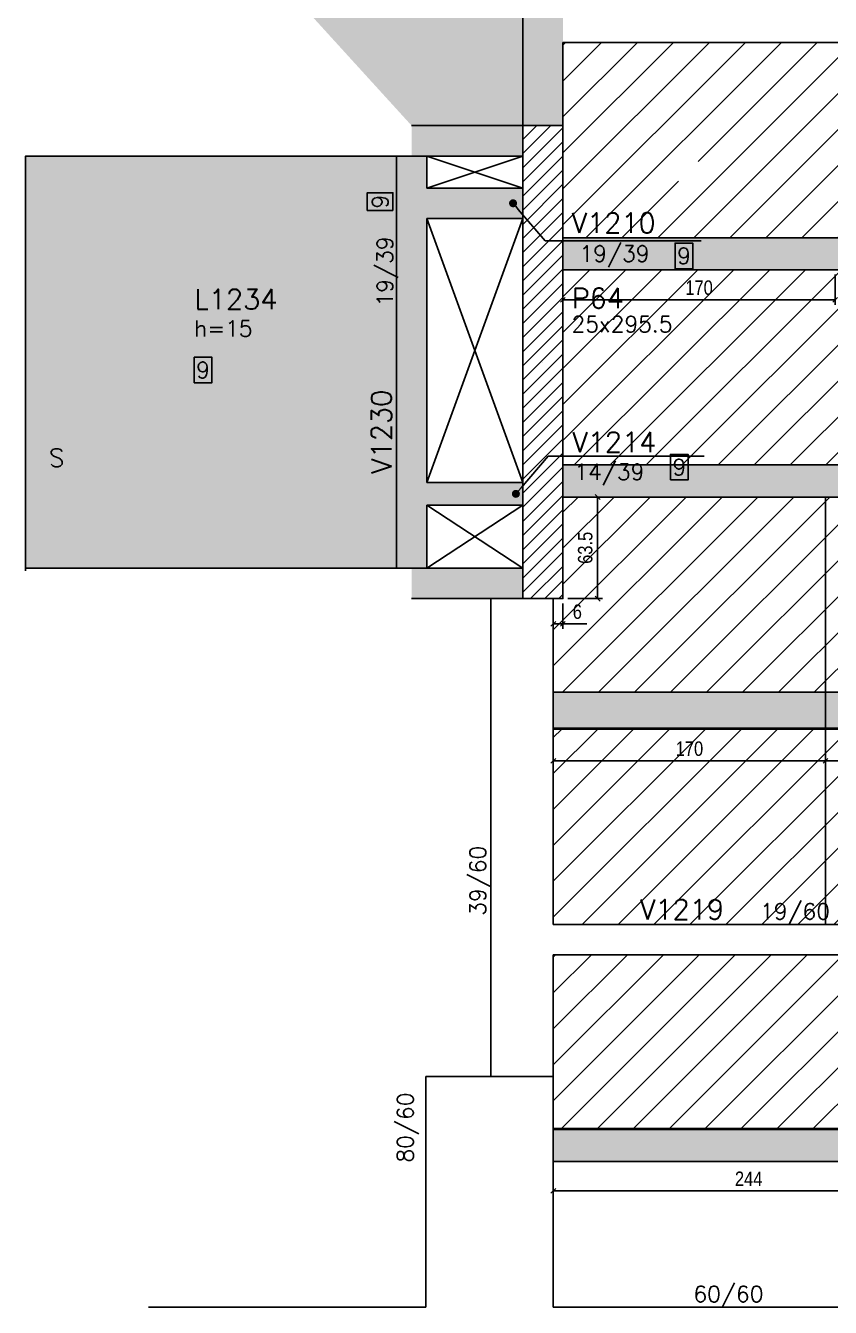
# Model space of a CAD drawing. Extents: x 1860 to 8661, y -614 to 3008.
# Drawn here: x 2424 to 2926, y 200 to 1001 of the extents above; entities that cross this region are included whole.
import ezdxf
from ezdxf import colors
from ezdxf.entities.mleader import LeaderData, LeaderLine
from ezdxf.enums import TextEntityAlignment as Align
from ezdxf.math import Vec2, Vec3

# ---------------------------------------------------------------- set-up
doc = ezdxf.new("R2010")
doc.units = 0
for name, color, linetype in [('242', 12, 'Continuous'), ('COTA', 241, 'Continuous'), ('F-AUX', 2, 'Continuous'), ('F-AUX-RED', 1, 'Continuous'), ('F-DESNIVEL-1', 254, 'Continuous'), ('F-ESCADAS', 2, 'Continuous'), ('F-LAJES', 3, 'Continuous'), ('F-LAJES-DIM', 2, 'Continuous'), ('F-LAJES-NOME', 4, 'Continuous'), ('F-LAJES-R', 254, 'Continuous'), ('F-PILARES-DIM', 172, 'Continuous'), ('F-PILARES-HACH', 174, 'Continuous'), ('F-PILARES-NOME', 170, 'Continuous'), ('F-PILARES-S', 170, 'Continuous'), ('F-VIGAS', 3, 'Continuous'), ('F-VIGAS-DIM', 2, 'Continuous'), ('F-VIGAS-NOME', 4, 'Continuous'), ('F-VÃO', 1, 'Continuous'), ('Painéis', 200, 'Continuous')]:
    doc.layers.add(name, color=color, linetype=linetype)
doc.layers.add('F-DESNIVEL-2', color=7, linetype='Continuous', true_color=0xffd1e8)
doc.layers.add('Hachura', color=251, linetype='Continuous', lineweight=9)
doc.styles.add('5385-ARQ-PB-BAS-PLA-TER-TORRE-A-106-TXT$0$R60-75', font='romans.shx', dxfattribs={"height": 0.1125})
doc.styles.add('COTA TECNICA-50', font='techl___.ttf', dxfattribs={"height": 9})
doc.styles.add('MCP', font='romans.shx')
doc.styles.get("Standard").update_dxf_attribs({"font": 'arial.ttf'})
doc.dimstyles.new('COTA PAINEL-50', dxfattribs={"dimtxt": 9, "dimasz": 3, "dimexe": 3, "dimexo": 3, "dimgap": 3, "dimtad": 1, "dimdec": 1, "dimzin": 12, "dimdsep": 46, "dimtxsty": 'COTA TECNICA-50', "dimblk1": 'OBLIQUE', "dimblk2": 'OBLIQUE', "dimsah": 1, "dimcen": 0.9, "dimclrd": 4, "dimclre": 4, "dimclrt": 240, "dimadec": 1, "dimazin": 3, "dimtfac": 1, "dimtdec": 1, "dimtmove": 0, "dimatfit": 3, "dimfxl": 1, "dimtolj": 1, "dimtzin": 12, "dimarcsym": 0})

# ---------------------------------------------------------------- blocks, each defined once
blk = doc.blocks.new('*U10')
at = {"layer": 'F-LAJES-DIM', "color": 1}
blk.add_lwpolyline([(0, 0), (11, 0), (11, 16), (0, 16)], close=True, dxfattribs=at)
at = {"layer": 'F-LAJES-DIM', "style": 'MCP'}
blk.add_attdef('DIM', text='', height=10, dxfattribs=at).set_placement((5.5, 8), align=Align.MIDDLE_CENTER)
blk = doc.blocks.new('*U14')
at = {"layer": 'F-VIGAS-DIM', "color": 1}
blk.add_lwpolyline([(0, 0), (11, 0), (11, 16), (0, 16)], close=True, dxfattribs=at)
at = {"layer": 'F-VIGAS-DIM', "style": 'MCP'}
blk.add_attdef('DIM', text='', height=10, dxfattribs=at).set_placement((5.5, 8), align=Align.MIDDLE_CENTER)
blk = doc.blocks.new('_Dot')
at = {"color": 0, "linetype": 'ByBlock', "lineweight": -2}
blk.add_line((-0.5, 0), (-1, 0), dxfattribs=at)
at = {"color": 0, "linetype": 'ByBlock', "const_width": 0.5}
blk.add_lwpolyline([(-0.25, 0, 1), (0.25, 0, 1)], format="xyb", close=True, dxfattribs=at)
blk = doc.blocks.new('_Oblique')
at = {"color": 0, "linetype": 'ByBlock', "lineweight": -2}
blk.add_line((-0.5, -0.5), (0.5, 0.5), dxfattribs=at)
blk = doc.blocks.new('*D59')
at = {"layer": 'COTA', "color": 4, "lineweight": -2, "transparency": 16777216}
for p, q in [((2753.15, 558.44), (2753.15, 538.59)), ((2923.15, 558.44), (2923.15, 538.59)), ((2753.15, 541.59), (2923.15, 541.59))]:
    blk.add_line(p, q, dxfattribs=at)
at = {"layer": 'Defpoints', "color": 0, "transparency": 16777216}
for p in [(2753.15, 561.44), (2923.15, 561.44), (2923.15, 541.59)]:
    blk.add_point(p, dxfattribs=at)
at = {"layer": 'COTA', "color": 4, "lineweight": -2, "transparency": 16777216, "xscale": 3, "yscale": 3, "zscale": 3, "rotation": 180}
blk.add_blockref('_Oblique', (2753.15, 541.59), dxfattribs=at)
at = {"layer": 'COTA', "color": 4, "lineweight": -2, "transparency": 16777216, "xscale": 3, "yscale": 3, "zscale": 3}
blk.add_blockref('_Oblique', (2923.15, 541.59), dxfattribs=at)
at = {"layer": 'COTA', "color": 240, "transparency": 16777216, "insert": (2838.15, 549.18), "char_height": 9, "attachment_point": 5, "style": 'COTA TECNICA-50'}
blk.add_mtext('\\A1;170', dxfattribs=at)
blk = doc.blocks.new('*D60')
at = {"layer": 'COTA', "color": 4, "lineweight": -2, "transparency": 16777216}
for p, q in [((2923.15, 558.44), (2923.15, 538.59)), ((3167.15, 558.44), (3167.15, 538.59)), ((2923.15, 541.59), (3167.15, 541.59))]:
    blk.add_line(p, q, dxfattribs=at)
at = {"layer": 'Defpoints', "color": 0, "transparency": 16777216}
for p in [(2923.15, 561.44), (3167.15, 561.44), (3167.15, 541.59)]:
    blk.add_point(p, dxfattribs=at)
at = {"layer": 'COTA', "color": 4, "lineweight": -2, "transparency": 16777216, "xscale": 3, "yscale": 3, "zscale": 3, "rotation": 180}
blk.add_blockref('_Oblique', (2923.15, 541.59), dxfattribs=at)
at = {"layer": 'COTA', "color": 4, "lineweight": -2, "transparency": 16777216, "xscale": 3, "yscale": 3, "zscale": 3}
blk.add_blockref('_Oblique', (3167.15, 541.59), dxfattribs=at)
at = {"layer": 'COTA', "color": 240, "transparency": 16777216, "insert": (3045.15, 549.16), "char_height": 9, "attachment_point": 5, "style": 'COTA TECNICA-50'}
blk.add_mtext('\\A1;244', dxfattribs=at)
blk = doc.blocks.new('*D62')
at = {"layer": 'COTA', "color": 4, "lineweight": -2, "transparency": 16777216}
for p, q in [((2759.15, 845.44), (2759.15, 826.58)), ((2929.15, 845.44), (2929.15, 826.58)), ((2759.15, 829.58), (2929.15, 829.58))]:
    blk.add_line(p, q, dxfattribs=at)
at = {"layer": 'Defpoints', "color": 0, "transparency": 16777216}
for p in [(2759.15, 848.44), (2929.15, 848.44), (2929.15, 829.58)]:
    blk.add_point(p, dxfattribs=at)
at = {"layer": 'COTA', "color": 4, "lineweight": -2, "transparency": 16777216, "xscale": 3, "yscale": 3, "zscale": 3, "rotation": 180}
blk.add_blockref('_Oblique', (2759.15, 829.58), dxfattribs=at)
at = {"layer": 'COTA', "color": 4, "lineweight": -2, "transparency": 16777216, "xscale": 3, "yscale": 3, "zscale": 3}
blk.add_blockref('_Oblique', (2929.15, 829.58), dxfattribs=at)
at = {"layer": 'COTA', "color": 240, "transparency": 16777216, "insert": (2844.15, 837.17), "char_height": 9, "attachment_point": 5, "style": 'COTA TECNICA-50'}
blk.add_mtext('\\A1;170', dxfattribs=at)
blk = doc.blocks.new('*D77')
at = {"layer": 'COTA', "color": 4, "lineweight": -2, "transparency": 16777216}
for p, q in [((2762.15, 706.44), (2783.81, 706.44)), ((2780.81, 706.44), (2780.81, 642.94)), ((2762.15, 642.94), (2783.81, 642.94))]:
    blk.add_line(p, q, dxfattribs=at)
at = {"layer": 'Defpoints', "color": 0, "transparency": 16777216}
for p in [(2759.15, 706.44), (2759.15, 642.94), (2780.81, 642.94)]:
    blk.add_point(p, dxfattribs=at)
at = {"layer": 'COTA', "color": 4, "lineweight": -2, "transparency": 16777216, "xscale": 3, "yscale": 3, "zscale": 3}
for p, rotation in [((2780.81, 706.44), 90), ((2780.81, 642.94), 270)]:
    blk.add_blockref('_Oblique', p, dxfattribs=dict(at, rotation=rotation))
at = {"layer": 'COTA', "color": 240, "transparency": 16777216, "insert": (2773.11, 674.69), "char_height": 9, "attachment_point": 5, "rotation": 90, "style": 'COTA TECNICA-50'}
blk.add_mtext('\\A1;63.5', dxfattribs=at)
blk = doc.blocks.new('*D78')
at = {"layer": 'COTA', "color": 4, "lineweight": -2, "transparency": 16777216}
for p, q in [((2753.15, 639.94), (2753.15, 624.18)), ((2759.15, 639.94), (2759.15, 624.18)), ((2753.15, 627.18), (2759.15, 627.18)), ((2759.15, 627.18), (2774.15, 627.18))]:
    blk.add_line(p, q, dxfattribs=at)
at = {"layer": 'Defpoints', "color": 0, "transparency": 16777216}
for p in [(2753.15, 642.94), (2759.15, 642.94), (2759.15, 627.18)]:
    blk.add_point(p, dxfattribs=at)
at = {"layer": 'COTA', "color": 4, "lineweight": -2, "transparency": 16777216, "xscale": 3, "yscale": 3, "zscale": 3, "rotation": 180}
blk.add_blockref('_Oblique', (2753.15, 627.18), dxfattribs=at)
at = {"layer": 'COTA', "color": 4, "lineweight": -2, "transparency": 16777216, "xscale": 3, "yscale": 3, "zscale": 3}
blk.add_blockref('_Oblique', (2759.15, 627.18), dxfattribs=at)
at = {"layer": 'COTA', "color": 240, "transparency": 16777216, "insert": (2768.15, 634.77), "char_height": 9, "attachment_point": 5, "style": 'COTA TECNICA-50'}
blk.add_mtext('\\A1;6', dxfattribs=at)
blk = doc.blocks.new('*D94')
at = {"layer": 'COTA', "color": 4, "lineweight": -2, "transparency": 16777216}
for p, q in [((2753.15, 288.44), (2753.15, 270.02)), ((2997.15, 288.44), (2997.15, 270.02)), ((2753.15, 273.02), (2997.15, 273.02))]:
    blk.add_line(p, q, dxfattribs=at)
at = {"layer": 'Defpoints', "color": 0, "transparency": 16777216}
for p in [(2753.15, 291.44), (2997.15, 291.44), (2997.15, 273.02)]:
    blk.add_point(p, dxfattribs=at)
at = {"layer": 'COTA', "color": 4, "lineweight": -2, "transparency": 16777216, "xscale": 3, "yscale": 3, "zscale": 3, "rotation": 180}
blk.add_blockref('_Oblique', (2753.15, 273.02), dxfattribs=at)
at = {"layer": 'COTA', "color": 4, "lineweight": -2, "transparency": 16777216, "xscale": 3, "yscale": 3, "zscale": 3}
blk.add_blockref('_Oblique', (2997.15, 273.02), dxfattribs=at)
at = {"layer": 'COTA', "color": 240, "transparency": 16777216, "insert": (2875.15, 280.58), "char_height": 9, "attachment_point": 5, "style": 'COTA TECNICA-50'}
blk.add_mtext('\\A1;244', dxfattribs=at)

msp = doc.modelspace()

# ---------------------------------------------------------------- hatches: boundary and pattern name
at = {"layer": 'F-PILARES-HACH', "linetype": 'Continuous'}
h = msp.add_hatch(dxfattribs=at)
h.set_pattern_fill('ANSI31', color=256, scale=50, style=0)
h.set_pattern_definition([(45, (3973.15, 515.9404), (-4.419417, 4.419417), [])])
h.paths.add_polyline_path([(2734.15, 642.94), (2759.15, 642.94), (2759.15, 938.44), (2734.15, 938.44)], flags=16)
at = {"layer": 'Hachura', "linetype": 'ByBlock'}
h = msp.add_hatch(dxfattribs=at)
h.set_pattern_fill('ANSI31', color=256, scale=5)
h.set_pattern_definition([(45, (26.26, 6.996), (-11.22532, 11.22532), [])])
h.paths.add_polyline_path([(3411.15, 868.44), (3411.15, 939.44), (3414.15, 939.44), (3414.15, 990.44), (3173.15, 990.44), (3173.15, 868.44)])
h.paths.add_polyline_path([(3173.15, 990.44), (2929.15, 990.44), (2929.15, 868.44), (3173.15, 868.44)])
h.paths.add_polyline_path([(2929.15, 990.44), (2759.15, 990.44), (2759.15, 938.44), (2759.15, 913.68), (2831.27, 913.68), (2831.27, 916.76), (2842.27, 916.76), (2847.28, 913.68), (2842.27, 913.68), (2842.27, 900.76), (2831.27, 900.76), (2831.27, 913.68), (2759.15, 913.68), (2759.15, 868.44), (2929.15, 868.44)])
h.paths.add_polyline_path([(2759.15, 848.44), (2759.15, 726.44), (2929.15, 726.44), (2929.15, 848.44)])
h.paths.add_polyline_path([(2929.15, 848.44), (2929.15, 726.44), (3173.15, 726.44), (3173.15, 848.44)])
h.paths.add_polyline_path([(3173.15, 848.44), (3173.15, 726.44), (3411.15, 726.44), (3411.15, 848.44)])
h.paths.add_polyline_path([(2923.15, 706.44), (2923.15, 584.44), (3167.15, 584.44), (3167.15, 706.44)])
h.paths.add_polyline_path([(2923.15, 584.44), (2923.15, 706.44), (2759.15, 706.44), (2759.15, 642.94), (2753.15, 642.94), (2753.15, 584.44)])
h.paths.add_polyline_path([(2753.15, 561.44), (2753.15, 439.44), (2923.15, 439.44), (2923.15, 561.44)])
h.paths.add_polyline_path([(3167.15, 439.44), (3167.15, 561.44), (2923.15, 561.44), (2923.15, 439.44)])
h.paths.add_polyline_path([(3292.15, 561.44), (3167.15, 561.44), (3167.15, 439.44), (3292.15, 439.44)])
h.paths.add_polyline_path([(3292.15, 584.44), (3292.15, 706.44), (3167.15, 706.44), (3167.15, 584.44)])
h = msp.add_hatch(color=256, dxfattribs=at)
h.dxf.hatch_style = 1
h.paths.add_polyline_path([(3003.15, 868.44), (2759.15, 868.44), (2759.15, 848.44), (3003.15, 848.44)])
h.paths.add_polyline_path([(3247.15, 868.44), (3003.15, 868.44), (3003.15, 848.44), (3247.15, 848.44)])
h.paths.add_polyline_path([(3411.15, 868.44), (3247.15, 868.44), (3247.15, 848.44), (3411.15, 848.44)])
h = msp.add_hatch(color=256, dxfattribs=at)
h.dxf.hatch_style = 1
h.paths.add_polyline_path([(3003.15, 726.44), (2759.15, 726.44), (2759.15, 706.44), (3003.15, 706.44)])
h.paths.add_polyline_path([(3247.15, 726.44), (3003.15, 726.44), (3003.15, 706.44), (3247.15, 706.44)])
h.paths.add_polyline_path([(3411.15, 726.44), (3247.15, 726.44), (3247.15, 706.44), (3411.15, 706.44)])
h = msp.add_hatch(color=256, dxfattribs=at)
h.dxf.hatch_style = 1
h.paths.add_polyline_path([(2997.15, 584.44), (2753.15, 584.44), (2753.15, 561.44), (2997.15, 561.44)])
h.paths.add_polyline_path([(3241.15, 584.44), (2997.15, 584.44), (2997.15, 561.44), (3241.15, 561.44)])
h.paths.add_polyline_path([(3414.15, 584.44), (3241.15, 584.44), (3241.15, 561.44), (3414.15, 561.44)])
h = msp.add_hatch(dxfattribs=at)
h.set_pattern_fill('ANSI31', color=256, scale=5)
h.set_pattern_definition([(45, (0, -425.763), (-11.22532, 11.22532), [])])
h.paths.add_polyline_path([(2997.15, 311.94), (2997.15, 420.44), (2753.15, 420.44), (2753.15, 311.94)])
h.paths.add_polyline_path([(2997.15, 311.94), (3241.15, 311.94), (3241.15, 420.44), (2997.15, 420.44)])
h.paths.add_polyline_path([(3241.15, 420.44), (3241.15, 311.94), (3414.15, 311.94), (3414.15, 420.44)])
h = msp.add_hatch(color=256, dxfattribs=at)
h.dxf.hatch_style = 1
h.paths.add_polyline_path([(2997.15, 291.44), (2997.15, 311.44), (2753.15, 311.44), (2753.15, 291.44)])
h.paths.add_polyline_path([(3241.15, 291.44), (3241.15, 311.44), (2997.15, 311.44), (2997.15, 291.44)])
h.paths.add_polyline_path([(3241.15, 311.44), (3241.15, 291.44), (3414.15, 291.44), (3414.15, 311.44)])

# ---------------------------------------------------------------- linework, layer by layer
at = {"layer": '242', "linetype": 'Continuous'}
msp.add_line((2746.65, 790.69), (2746.65, 790.69), dxfattribs=at)
at = {"layer": 'F-DESNIVEL-1', "linetype": 'Continuous'}
for points in [[(2655.15, 919.44), (2423.65, 919.44), (2423.65, 661.94)], [(2655.15, 919.44), (2423.65, 661.94), (2655.15, 919.44)], [(2655.15, 919.44), (2423.65, 661.94), (2655.15, 661.94)], [(2674.15, 889.94), (2674.15, 919.44), (2655.15, 919.44)], [(2674.15, 889.94), (2655.15, 919.44), (2655.15, 889.94)], [(2655.15, 919.44), (2655.15, 661.94), (2655.15, 919.44)], [(2655.15, 919.44), (2655.15, 661.94), (2655.15, 708.44)], [(2655.15, 919.44), (2655.15, 708.44), (2655.15, 919.44)], [(2655.15, 919.44), (2655.15, 708.44), (2655.15, 889.94)], [(2655.15, 919.44), (2655.15, 889.94), (2655.15, 919.44)], [(2674.15, 880.44), (2734.05, 880.44), (2734.05, 899.44)], [(2674.15, 880.44), (2734.05, 899.44), (2674.15, 899.44)], [(2674.15, 880.44), (2674.15, 899.44), (2674.15, 880.44)], [(2674.15, 708.44), (2674.15, 889.94), (2655.15, 889.94)], [(2674.15, 708.44), (2655.15, 889.94), (2655.15, 708.44)], [(2674.15, 889.94), (2655.15, 889.94), (2674.15, 889.94)], [(2674.15, 701.44), (2734.05, 701.44), (2734.05, 715.44)], [(2674.15, 701.44), (2734.05, 715.44), (2674.15, 715.44)], [(2674.15, 701.44), (2674.15, 715.44), (2674.15, 701.44)], [(2674.15, 661.94), (2674.15, 708.44), (2655.15, 708.44)], [(2674.15, 661.94), (2655.15, 708.44), (2655.15, 661.94)], [(2674.15, 708.44), (2655.15, 708.44), (2674.15, 708.44)], [(2674.15, 661.94), (2655.15, 661.94), (2674.15, 661.94)], [(2664.65, 642.94), (2734.05, 642.94), (2734.05, 661.94)], [(2664.65, 642.94), (2734.05, 661.94), (2664.65, 661.94)], [(2664.65, 642.94), (2664.65, 661.94), (2664.65, 642.94)]]:
    msp.add_solid(points, dxfattribs=at)
at = {"layer": 'F-DESNIVEL-2', "linetype": 'Continuous'}
for points in [[(2664.65, 938.44), (2734.15, 1122.44), (2497.15, 1122.44)], [(2664.65, 938.44), (2497.15, 1122.44), (2664.65, 938.44)], [(2664.65, 938.44), (2734.15, 999.94), (2734.15, 1122.44)], [(2664.65, 938.44), (2734.15, 1122.44), (2664.65, 938.44)], [(2759.15, 999.94), (2759.15, 1122.34), (2734.15, 1122.34)], [(2759.15, 999.94), (2734.15, 1122.34), (2734.15, 999.94)], [(2664.65, 938.44), (2734.15, 938.44), (2734.15, 999.94)], [(2664.65, 938.44), (2734.15, 999.94), (2664.65, 938.44)], [(2759.15, 999.94), (2734.15, 999.94), (2734.15, 938.54)], [(2759.15, 999.94), (2734.15, 938.54), (2759.15, 938.54)], [(2759.15, 999.94), (2734.15, 999.94), (2759.15, 999.94)], [(2759.15, 999.94), (2759.15, 938.54), (2759.15, 999.94)], [(2664.65, 919.44), (2734.05, 919.44), (2734.05, 938.44)], [(2664.65, 919.44), (2734.05, 938.44), (2664.65, 938.44)], [(2664.65, 919.44), (2664.65, 938.44), (2664.65, 919.44)]]:
    msp.add_solid(points, dxfattribs=at)
at = {"layer": 'F-ESCADAS', "linetype": 'Continuous'}
for points in [[(2423.65, 919.44), (2423.65, 796.44)], [(2423.65, 661.94), (2423.65, 796.44)]]:
    msp.add_lwpolyline(points, dxfattribs=at)
at = {"layer": 'F-LAJES', "linetype": 'Continuous'}
msp.add_line((2423.65, 919.44), (2423.65, 660.41), dxfattribs=at)
at = {"layer": 'F-LAJES-R', "linetype": 'Continuous'}
msp.add_lwpolyline([(2655.15, 919.44), (2423.65, 919.44), (2423.65, 661.94), (2655.15, 661.94), (2655.15, 708.44), (2655.15, 889.94), (2655.15, 919.44)], dxfattribs=at)
at = {"layer": 'F-PILARES-S', "linetype": 'Continuous'}
msp.add_lwpolyline([(2734.15, 642.94), (2759.15, 642.94), (2759.15, 938.44), (2734.15, 938.44), (2734.15, 642.94)], dxfattribs=at)
at = {"layer": 'F-VIGAS'}
msp.add_line((2673.65, 200.44), (2500.41, 200.44), dxfattribs=at)
for points in [[(2734.15, 1122.44), (2734.15, 999.94)], [(2734.15, 999.94), (2734.15, 938.44)], [(2759.15, 990.44), (3414.15, 990.44)], [(2759.15, 938.44), (2759.15, 990.44)], [(2734.15, 938.44), (2664.65, 938.44)], [(2655.15, 919.44), (2655.15, 889.94)], [(2674.15, 919.44), (2655.15, 919.44)], [(2674.15, 919.44), (2734.15, 919.44)], [(2674.15, 899.44), (2674.15, 919.44)], [(2734.15, 899.44), (2674.15, 899.44)], [(2655.15, 889.94), (2655.15, 708.44)], [(2674.15, 715.44), (2674.15, 880.44)], [(2674.15, 880.44), (2734.15, 880.44)], [(2734.15, 715.44), (2674.15, 715.44)], [(2655.15, 708.44), (2655.15, 661.94)], [(2674.15, 661.94), (2674.15, 701.44)], [(2674.15, 701.44), (2734.15, 701.44)], [(2674.15, 661.94), (2655.15, 661.94)], [(2734.15, 661.94), (2674.15, 661.94)], [(2664.65, 642.94), (2734.15, 642.94)], [(2714.15, 642.94), (2714.15, 344.44)], [(2733.15, 642.94), (2714.15, 642.94)], [(2753.15, 439.44), (2753.15, 642.94)], [(3414.15, 439.44), (2753.15, 439.44)], [(2753.15, 420.44), (3414.15, 420.44)], [(2753.15, 200.44), (2753.15, 420.44)], [(2673.65, 344.44), (2673.65, 200.44)], [(2753.15, 344.44), (2673.65, 344.44)], [(3414.15, 200.44), (2753.15, 200.44)]]:
    msp.add_lwpolyline(points, dxfattribs=at)
at = {"layer": 'F-VÃO'}
for p, q in [((2674.15, 899.44), (2734.15, 919.44)), ((2674.15, 919.44), (2734.15, 899.44)), ((2674.15, 715.44), (2734.15, 880.44)), ((2674.15, 880.44), (2734.15, 715.44)), ((2674.15, 661.94), (2734.15, 701.44)), ((2674.15, 701.44), (2734.15, 661.94))]:
    msp.add_line(p, q, dxfattribs=at)
at = {"layer": 'Painéis'}
for points in [[(2759.15, 868.44), (3411.15, 868.44)], [(2759.15, 848.44), (3411.15, 848.44)], [(2759.15, 726.44), (3411.15, 726.44)], [(2759.15, 706.44), (3411.15, 706.44)], [(2923.15, 439.44), (2923.15, 706.44)], [(2753.15, 584.44), (3414.15, 584.44)], [(2753.15, 561.94), (3414.15, 561.94)], [(2753.15, 561.44), (3414.15, 561.44)], [(3414.15, 311.94), (2753.15, 311.94)], [(3414.15, 311.44), (2753.15, 311.44)], [(3414.15, 291.44), (2753.15, 291.44)]]:
    msp.add_lwpolyline(points, dxfattribs=at)

# ---------------------------------------------------------------- block references
at = {"layer": 'F-LAJES-DIM', "linetype": 'Continuous'}
msp.add_blockref('*U10', (2528.93, 777.78), dxfattribs=at).add_auto_attribs({'DIM': '9'})
at = {"layer": 'F-VIGAS-DIM', "linetype": 'Continuous', "rotation": 90}
msp.add_blockref('*U14', (2653.01, 885.47), dxfattribs=at).add_auto_attribs({'DIM': '9'})
at = {"layer": 'F-VIGAS-DIM', "linetype": 'Continuous'}
for p in [(2829.23, 849.07), (2826.31, 717.07)]:
    msp.add_blockref('*U14', p, dxfattribs=at).add_auto_attribs({'DIM': '9'})

# ---------------------------------------------------------------- texts
at = {"layer": 'F-AUX', "insert": (2438.22, 736.57), "char_height": 11.25, "width": 61.3796, "attachment_point": 1, "style": '5385-ARQ-PB-BAS-PLA-TER-TORRE-A-106-TXT$0$R60-75'}
msp.add_mtext('S', dxfattribs=at)
at = {"layer": 'F-LAJES-DIM', "linetype": 'Continuous', "style": 'MCP'}
msp.add_text('h=15', height=10, dxfattribs=at).set_placement((2528.93, 806.68))
at = {"layer": 'F-LAJES-NOME', "linetype": 'Continuous', "style": 'MCP'}
msp.add_text('L1234', height=12.5, dxfattribs=at).set_placement((2528.93, 823.68))
at = {"layer": 'F-PILARES-DIM', "linetype": 'Continuous', "style": 'MCP'}
msp.add_text('25x295.5', height=10, dxfattribs=at).set_placement((2764.56, 809.42))
at = {"layer": 'F-PILARES-NOME', "linetype": 'Continuous', "style": 'MCP'}
msp.add_text('P64', height=12.5, dxfattribs=at).set_placement((2764.56, 824.42))
at = {"layer": 'F-VIGAS-DIM', "linetype": 'Continuous', "style": 'MCP'}
for s, p in [('19/39', (2653.01, 825.47)), ('39/60', (2711.02, 444.87)), ('80/60', (2665.75, 290.7))]:
    msp.add_text(s, height=10, rotation=90, dxfattribs=at).set_placement(p)
for s, p in [('19/39', (2769.52, 853.45)), ('14/39', (2766.31, 717.07)), ('19/60', (2882.22, 442.57)), ('60/60', (2840.65, 203.57))]:
    msp.add_text(s, height=10, dxfattribs=at).set_placement(p)
at = {"layer": 'F-VIGAS-NOME', "linetype": 'Continuous', "style": 'MCP'}
for s, p in [('V1210', (2764.56, 871.44)), ('V1214', (2764.97, 734.55)), ('V1219', (2807.22, 442.57))]:
    msp.add_text(s, height=12.5, dxfattribs=at).set_placement(p)
msp.add_text('V1230', height=12.5, rotation=90, dxfattribs=at).set_placement((2652.02, 720.94))

# ---------------------------------------------------------------- dimensions: what is measured, and where the dimension line sits
at = {"layer": 'COTA'}
for base, p1, p2, picture, middle in [((2929.15, 829.58), (2759.15, 848.44), (2929.15, 848.44), '*D62', (2844.15, 837.17)), ((2759.15, 627.18), (2753.15, 642.94), (2759.15, 642.94), '*D78', (2768.15, 634.77)), ((2923.15, 541.59), (2753.15, 561.44), (2923.15, 561.44), '*D59', (2838.15, 549.18)), ((2997.15, 273.02), (2753.15, 291.44), (2997.15, 291.44), '*D94', (2875.15, 280.58))]:
    dim = msp.add_linear_dim(base=base, p1=p1, p2=p2, dimstyle='COTA PAINEL-50', dxfattribs=at)
    dim.commit()
    dim.dimension.update_dxf_attribs({"geometry": picture, "text_midpoint": middle})
dim = msp.add_linear_dim(base=(2780.81, 642.94), p1=(2759.15, 706.44), p2=(2759.15, 642.94), angle=90, dimstyle='COTA PAINEL-50', dxfattribs=at)
dim.commit()
dim.dimension.update_dxf_attribs({"geometry": '*D77', "text_midpoint": (2773.11, 674.69)})
dim = msp.add_linear_dim(base=(3167.15, 541.59), p1=(2923.15, 561.44), p2=(3167.15, 561.44), dimstyle='COTA PAINEL-50', override={"dimtmove": 1}, dxfattribs=at)
dim.commit()
dim.dimension.update_dxf_attribs({"geometry": '*D60', "text_midpoint": (3045.15, 549.16)})

# ---------------------------------------------------------------- leaders
at = {"layer": 'F-AUX-RED', "linetype": 'Continuous'}
ml = msp.add_multileader_mtext('Standard', dxfattribs=at)
ml.set_content('', color=256)
ml.set_leader_properties()
ml.set_arrow_properties(name='DOT')
ml.build(insert=Vec2(0, 0))
ml.multileader.update_dxf_attribs({"text_right_attachment_type": 6, "text_top_attachment_type": 0, "text_bottom_attachment_type": 0, "dogleg_length": 0.36, "arrow_head_size": 5})
ctx = ml.context
ctx.base_point, ctx.char_height, ctx.arrow_head_size, ctx.landing_gap_size, ctx.plane_origin = Vec3(2845.53, 866.38), 5, 5, 0.09, Vec3(2728.03, 889.93)
ctx.right_attachment = 6
notes = []
notes.append((ctx, [(0, (1, 1, 0), (2748.09, 866.38), (1, 0), 97.43, [(0, [(2728.03, 889.93)], 256, [])])]))
ctx.mtext.insert, ctx.mtext.flow_direction = Vec3(2845.62, 868.88), 5
ml = msp.add_multileader_mtext('Standard', dxfattribs=at)
ml.set_content('', color=256)
ml.set_leader_properties()
ml.set_arrow_properties(name='DOT')
ml.build(insert=Vec2(0, 0))
ml.multileader.update_dxf_attribs({"text_right_attachment_type": 6, "text_top_attachment_type": 0, "text_bottom_attachment_type": 0, "dogleg_length": 0.36, "arrow_head_size": 5})
ctx = ml.context
ctx.base_point, ctx.char_height, ctx.arrow_head_size, ctx.landing_gap_size, ctx.plane_origin = Vec3(2847.28, 731.98), 5, 5, 0.09, Vec3(2729.78, 708.42)
ctx.right_attachment = 6
notes.append((ctx, [(0, (1, 1, 0), (2749.85, 731.98), (1, 0), 97.43, [(0, [(2729.78, 708.42)], 256, [])])]))
ctx.mtext.insert, ctx.mtext.flow_direction = Vec3(2847.37, 734.48), 5
for ctx, leaders in notes:
    for number, flags, end, landing, length, lines in leaders:
        leader = LeaderData()
        leader.index, (leader.has_last_leader_line, leader.has_dogleg_vector, leader.attachment_direction) = number, flags
        leader.last_leader_point, leader.dogleg_vector, leader.dogleg_length = Vec3(end), Vec3(landing), length
        for number, points, colour, breaks in lines:
            line = LeaderLine()
            line.index, line.vertices, line.color, line.breaks = number, Vec3.list(points), colors.encode_raw_color(colour), breaks
            leader.lines.append(line)
        ctx.leaders.append(leader)

doc.saveas('drawing.dxf')
